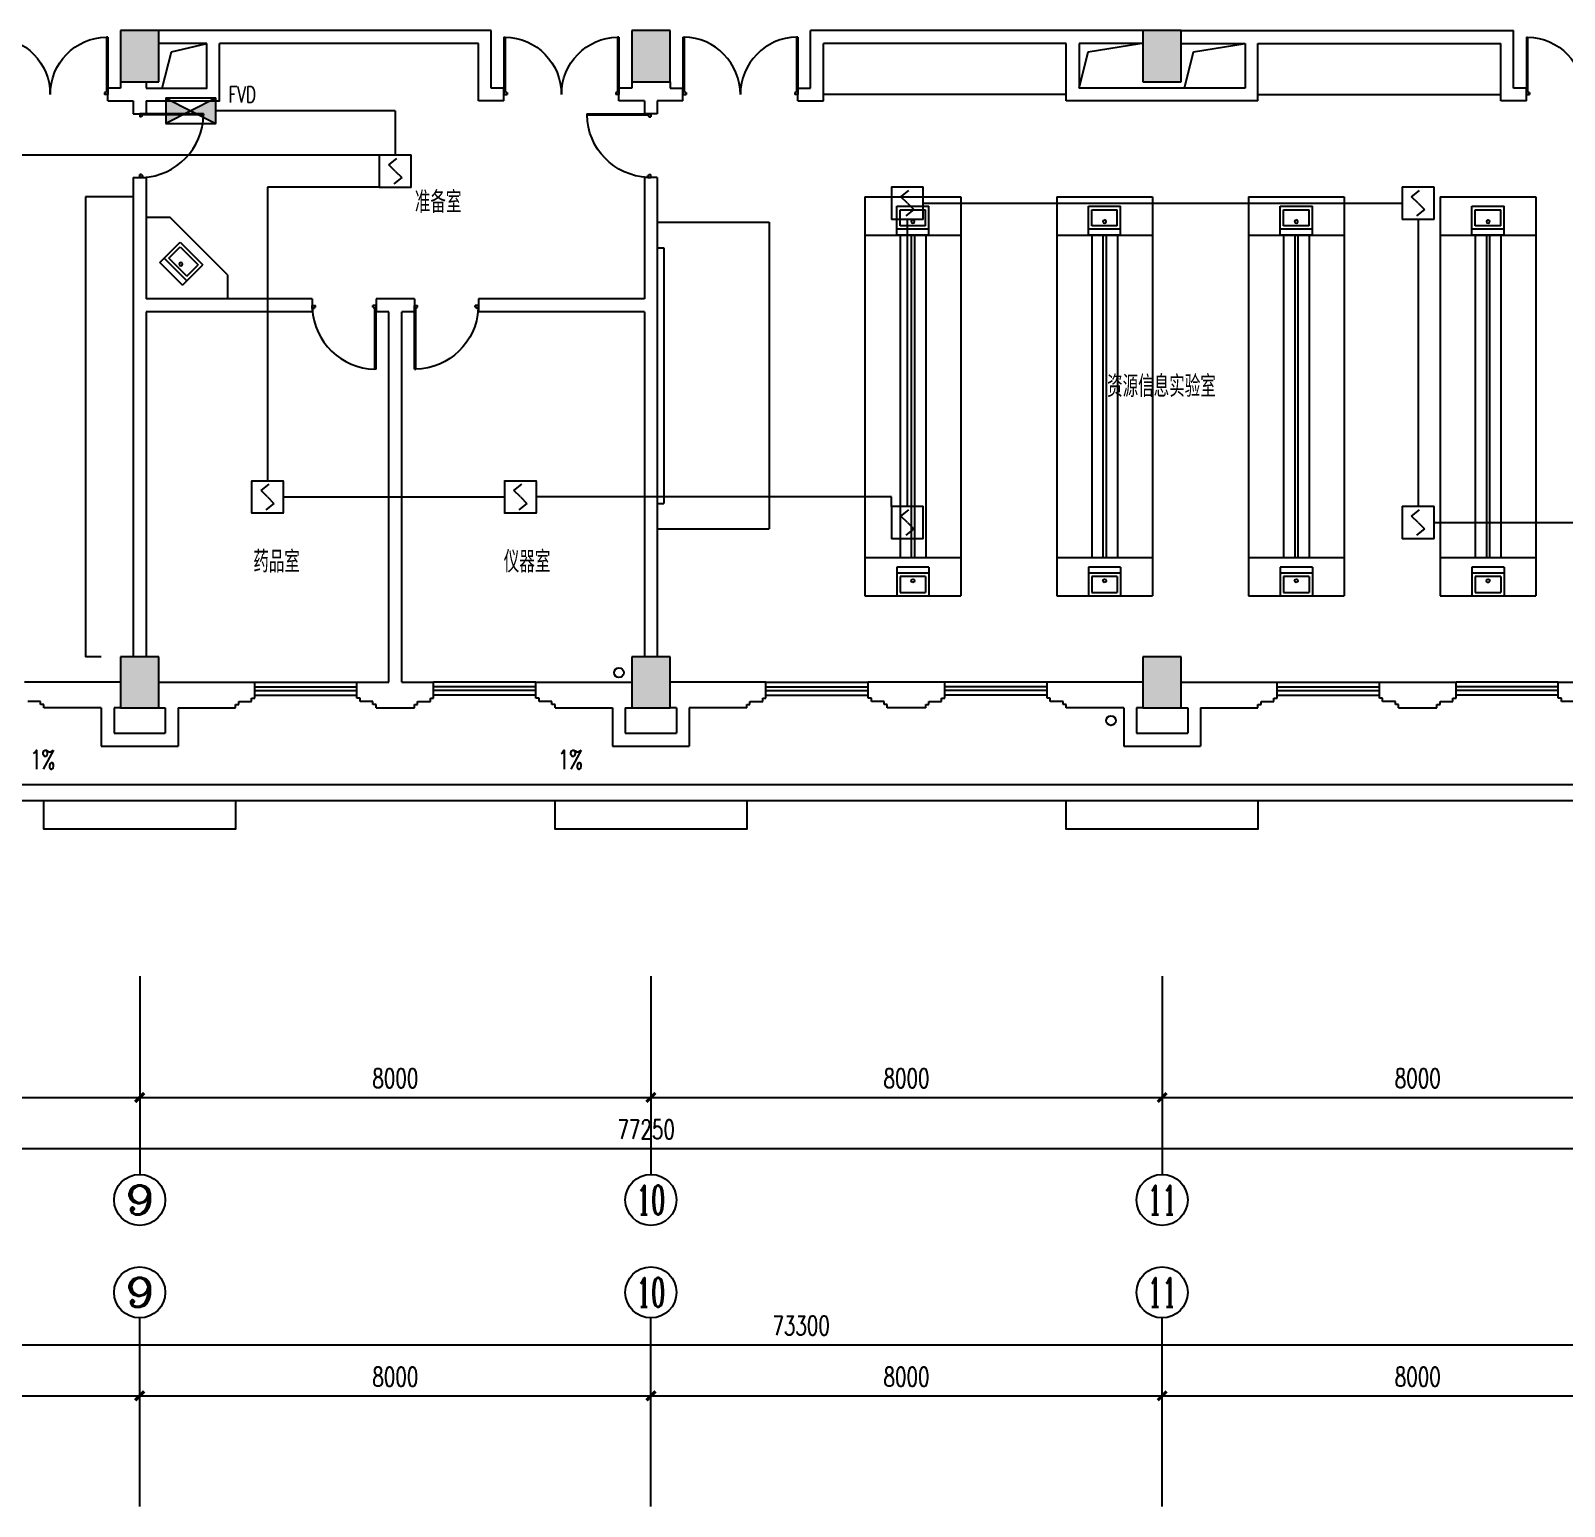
# Model space of a CAD drawing. Extents: x 190999 to 918899, y -200814 to 215286.
# Drawn here: x 235106 to 259106, y -57534 to -34433 of the extents above; entities that cross this region are included whole.
import ezdxf
from ezdxf.enums import TextEntityAlignment as Align

# ---------------------------------------------------------------- set-up
doc = ezdxf.new("R2010")
doc.units = 0
doc.header["$LTSCALE"] = 1000
doc.header["$MEASUREMENT"] = 0
doc.layers.get('Defpoints').update_dxf_attribs({"color": 1})
for name, color, linetype in [('00-EQUIP', 3, 'Continuous'), ('00-WIRE-4', 6, 'Continuous'), ('A-墙线', 2, 'Continuous'), ('A-外包装修', 250, 'Continuous'), ('A-外窗', 145, 'Continuous'), ('A-家具', 250, 'Continuous'), ('A-门', 167, 'Continuous'), ('AXIS', 3, 'Continuous'), ('AXIS_TEXT', 7, 'Continuous'), ('COLUMN', 2, 'Continuous'), ('PUB_HATCH', 250, 'Continuous'), ('PUB_TEXT', 7, 'Continuous'), ('屋面排水', 4, 'Continuous'), ('房间名称', 7, 'Continuous'), ('暖通-风-说明', 3, 'Continuous'), ('洞口线', 165, 'Continuous'), ('雨水管', 151, 'Continuous'), ('雨水管口', 6, 'Continuous')]:
    doc.layers.add(name, color=color, linetype=linetype)
doc.styles.add('_TCH_AXIS', font='COMPLEX', dxfattribs={"bigfont": 'GBCBIG'})
doc.styles.add('_TCH_DIM', font='SIMPLEX', dxfattribs={"bigfont": 'GBCBIG'})
doc.styles.add('COMPLEX', font='COMPLEX')
doc.styles.add('DIM_FONT', font='SIMPLEX', dxfattribs={"width": 0.7, "bigfont": 'GBCBIG'})
doc.styles.add('HZ-ZGBZ', font='romanc.shx', dxfattribs={"width": 0.65})
doc.styles.get("Standard").update_dxf_attribs({"font": 'simhei.ttf'})
doc.styles.add('zz-1', font='arial.ttf', dxfattribs={"width": 0.8})
doc.dimstyles.new('DIMN', dxfattribs={"dimtxt": 300, "dimasz": 100, "dimexe": 250, "dimexo": 300, "dimgap": 150, "dimtad": 1, "dimdec": 0, "dimzin": 0, "dimdsep": 46, "dimtxsty": 'DIM_FONT', "dimblk": 'ARCHTICK', "dimcen": 0.09, "dimclrt": 7, "dimazin": 2, "dimtfac": 1, "dimtdec": 0, "dimtix": 1, "dimtmove": 2, "dimatfit": 3, "dimfxl": 0, "dimtolj": 1, "dimtzin": 0, "dimarcsym": 0})

# ---------------------------------------------------------------- blocks, each defined once
blk = doc.blocks.new('m1000')
at = {"layer": 'A-墙线'}
for p, q in [((0, 0), (0, 200)), ((1000, 0), (1000, 200))]:
    blk.add_line(p, q, dxfattribs=at)
at = {"layer": 'A-门'}
for p, q in [((0, 1100), (0, 100)), ((0, 1100), (20, 1100)), ((20, 1100), (20, 150)), ((0, 150), (30, 150)), ((0, 100), (50, 100)), ((30, 150), (30, 130)), ((30, 130), (50, 130)), ((50, 130), (50, 100)), ((950, 130), (950, 100)), ((970, 130), (950, 130)), ((1000, 100), (950, 100)), ((970, 150), (970, 130)), ((1000, 150), (970, 150)), ((1000, 150), (1000, 100))]:
    blk.add_line(p, q, dxfattribs=at)
blk.add_arc((0, 100), 1000, 2.866, 88.854, dxfattribs=at)
blk = doc.blocks.new('m1800')
at = {"layer": 'A-墙线'}
for p, q in [((-900, -100), (-900, 100)), ((900, -100), (900, 100))]:
    blk.add_line(p, q, dxfattribs=at)
at = {"layer": 'A-门'}
for p, q in [((-900, 900), (-900, 0)), ((-900, 900), (-880, 900)), ((-880, 900), (-880, 50)), ((880, 900), (880, 50)), ((900, 900), (880, 900)), ((900, 900), (900, 0)), ((-900, 50), (-870, 50)), ((-900, 0), (-850, 0)), ((-870, 50), (-870, 30)), ((-870, 30), (-850, 30)), ((-850, 30), (-850, 0)), ((850, 30), (850, 0)), ((870, 30), (850, 30)), ((900, 0), (850, 0)), ((870, 50), (870, 30)), ((900, 50), (870, 50))]:
    blk.add_line(p, q, dxfattribs=at)
for centre, start, end in [((-900, 0), 0, 88.7267), ((900, 0), 91.2733, 180)]:
    blk.add_arc(centre, 900, start, end, dxfattribs=at)
blk = doc.blocks.new('_ArchTick')
at = {"const_width": 0.5}
blk.add_lwpolyline([(-0.7, -0.7), (0.7, 0.7)], dxfattribs=at)
blk = doc.blocks.new('*D1305')
at = {"layer": 'AXIS', "color": 0, "lineweight": -2}
for p, q in [((228812, -57204), (228812, -55554)), ((236812, -57204), (236812, -55554)), ((228812, -55804), (236812, -55804))]:
    blk.add_line(p, q, dxfattribs=at)
at = {"layer": 'Defpoints', "color": 0}
for p in [(236812, -55804), (228812, -57504), (236812, -57504)]:
    blk.add_point(p, dxfattribs=at)
at = {"layer": 'AXIS', "color": 0, "lineweight": -2, "xscale": 100, "yscale": 100, "zscale": 100, "rotation": 180}
blk.add_blockref('_ArchTick', (228812, -55804), dxfattribs=at)
at = {"layer": 'AXIS', "color": 0, "lineweight": -2, "xscale": 100, "yscale": 100, "zscale": 100}
blk.add_blockref('_ArchTick', (236812, -55804), dxfattribs=at)
at = {"layer": 'AXIS', "color": 7, "insert": (232812, -55504), "char_height": 300, "attachment_point": 5, "style": 'DIM_FONT'}
blk.add_mtext('\\A1;8000', dxfattribs=at)
blk = doc.blocks.new('*D1306')
at = {"layer": 'AXIS', "color": 0, "lineweight": -2}
for p, q in [((236812, -57204), (236812, -55554)), ((244812, -57204), (244812, -55554)), ((236812, -55804), (244812, -55804))]:
    blk.add_line(p, q, dxfattribs=at)
at = {"layer": 'Defpoints', "color": 0}
for p in [(244812, -55804), (236812, -57504), (244812, -57504)]:
    blk.add_point(p, dxfattribs=at)
at = {"layer": 'AXIS', "color": 0, "lineweight": -2, "xscale": 100, "yscale": 100, "zscale": 100, "rotation": 180}
blk.add_blockref('_ArchTick', (236812, -55804), dxfattribs=at)
at = {"layer": 'AXIS', "color": 0, "lineweight": -2, "xscale": 100, "yscale": 100, "zscale": 100}
blk.add_blockref('_ArchTick', (244812, -55804), dxfattribs=at)
at = {"layer": 'AXIS', "color": 7, "insert": (240812, -55504), "char_height": 300, "attachment_point": 5, "style": 'DIM_FONT'}
blk.add_mtext('\\A1;8000', dxfattribs=at)
blk = doc.blocks.new('*D1307')
at = {"layer": 'AXIS', "color": 0, "lineweight": -2}
for p, q in [((244812, -57204), (244812, -55554)), ((252812, -57204), (252812, -55554)), ((244812, -55804), (252812, -55804))]:
    blk.add_line(p, q, dxfattribs=at)
at = {"layer": 'Defpoints', "color": 0}
for p in [(252812, -55804), (244812, -57504), (252812, -57504)]:
    blk.add_point(p, dxfattribs=at)
at = {"layer": 'AXIS', "color": 0, "lineweight": -2, "xscale": 100, "yscale": 100, "zscale": 100, "rotation": 180}
blk.add_blockref('_ArchTick', (244812, -55804), dxfattribs=at)
at = {"layer": 'AXIS', "color": 0, "lineweight": -2, "xscale": 100, "yscale": 100, "zscale": 100}
blk.add_blockref('_ArchTick', (252812, -55804), dxfattribs=at)
at = {"layer": 'AXIS', "color": 7, "insert": (248812, -55504), "char_height": 300, "attachment_point": 5, "style": 'DIM_FONT'}
blk.add_mtext('\\A1;8000', dxfattribs=at)
blk = doc.blocks.new('*D1308')
at = {"layer": 'AXIS', "color": 0, "lineweight": -2}
for p, q in [((252812, -57204), (252812, -55554)), ((260812, -57204), (260812, -55554)), ((252812, -55804), (260812, -55804))]:
    blk.add_line(p, q, dxfattribs=at)
at = {"layer": 'Defpoints', "color": 0}
for p in [(260812, -55804), (252812, -57504), (260812, -57504)]:
    blk.add_point(p, dxfattribs=at)
at = {"layer": 'AXIS', "color": 0, "lineweight": -2, "xscale": 100, "yscale": 100, "zscale": 100, "rotation": 180}
blk.add_blockref('_ArchTick', (252812, -55804), dxfattribs=at)
at = {"layer": 'AXIS', "color": 0, "lineweight": -2, "xscale": 100, "yscale": 100, "zscale": 100}
blk.add_blockref('_ArchTick', (260812, -55804), dxfattribs=at)
at = {"layer": 'AXIS', "color": 7, "insert": (256812, -55504), "char_height": 300, "attachment_point": 5, "style": 'DIM_FONT'}
blk.add_mtext('\\A1;8000', dxfattribs=at)
blk = doc.blocks.new('*D1313')
at = {"layer": 'AXIS', "color": 0, "lineweight": -2}
for p, q in [((210512, -57204), (210512, -54754)), ((283812, -57204), (283812, -54754)), ((210512, -55004), (283812, -55004))]:
    blk.add_line(p, q, dxfattribs=at)
at = {"layer": 'Defpoints', "color": 0}
for p in [(283812, -55004), (210512, -57504), (283812, -57504)]:
    blk.add_point(p, dxfattribs=at)
at = {"layer": 'AXIS', "color": 0, "lineweight": -2, "xscale": 100, "yscale": 100, "zscale": 100, "rotation": 180}
blk.add_blockref('_ArchTick', (210512, -55004), dxfattribs=at)
at = {"layer": 'AXIS', "color": 0, "lineweight": -2, "xscale": 100, "yscale": 100, "zscale": 100}
blk.add_blockref('_ArchTick', (283812, -55004), dxfattribs=at)
at = {"layer": 'AXIS', "color": 7, "insert": (247162, -54704), "char_height": 300, "attachment_point": 5, "style": 'DIM_FONT'}
blk.add_mtext('\\A1;73300', dxfattribs=at)
blk = doc.blocks.new('*D1341')
at = {"layer": 'AXIS', "color": 0, "lineweight": -2}
for p, q in [((228812, -49533), (228812, -51383)), ((236812, -49533), (236812, -51383)), ((228812, -51133), (236812, -51133))]:
    blk.add_line(p, q, dxfattribs=at)
at = {"layer": 'Defpoints', "color": 0}
for p in [(228812, -49233), (236812, -49233), (236812, -51133)]:
    blk.add_point(p, dxfattribs=at)
at = {"layer": 'AXIS', "color": 0, "lineweight": -2, "xscale": 100, "yscale": 100, "zscale": 100, "rotation": 180}
blk.add_blockref('_ArchTick', (228812, -51133), dxfattribs=at)
at = {"layer": 'AXIS', "color": 0, "lineweight": -2, "xscale": 100, "yscale": 100, "zscale": 100}
blk.add_blockref('_ArchTick', (236812, -51133), dxfattribs=at)
at = {"layer": 'AXIS', "color": 7, "insert": (232812, -50833), "char_height": 300, "attachment_point": 5, "style": 'DIM_FONT'}
blk.add_mtext('\\A1;8000', dxfattribs=at)
blk = doc.blocks.new('*D1342')
at = {"layer": 'AXIS', "color": 0, "lineweight": -2}
for p, q in [((236812, -49533), (236812, -51383)), ((244812, -49533), (244812, -51383)), ((236812, -51133), (244812, -51133))]:
    blk.add_line(p, q, dxfattribs=at)
at = {"layer": 'Defpoints', "color": 0}
for p in [(236812, -49233), (244812, -49233), (244812, -51133)]:
    blk.add_point(p, dxfattribs=at)
at = {"layer": 'AXIS', "color": 0, "lineweight": -2, "xscale": 100, "yscale": 100, "zscale": 100, "rotation": 180}
blk.add_blockref('_ArchTick', (236812, -51133), dxfattribs=at)
at = {"layer": 'AXIS', "color": 0, "lineweight": -2, "xscale": 100, "yscale": 100, "zscale": 100}
blk.add_blockref('_ArchTick', (244812, -51133), dxfattribs=at)
at = {"layer": 'AXIS', "color": 7, "insert": (240812, -50833), "char_height": 300, "attachment_point": 5, "style": 'DIM_FONT'}
blk.add_mtext('\\A1;8000', dxfattribs=at)
blk = doc.blocks.new('*D1343')
at = {"layer": 'AXIS', "color": 0, "lineweight": -2}
for p, q in [((244812, -49533), (244812, -51383)), ((252812, -49533), (252812, -51383)), ((244812, -51133), (252812, -51133))]:
    blk.add_line(p, q, dxfattribs=at)
at = {"layer": 'Defpoints', "color": 0}
for p in [(244812, -49233), (252812, -49233), (252812, -51133)]:
    blk.add_point(p, dxfattribs=at)
at = {"layer": 'AXIS', "color": 0, "lineweight": -2, "xscale": 100, "yscale": 100, "zscale": 100, "rotation": 180}
blk.add_blockref('_ArchTick', (244812, -51133), dxfattribs=at)
at = {"layer": 'AXIS', "color": 0, "lineweight": -2, "xscale": 100, "yscale": 100, "zscale": 100}
blk.add_blockref('_ArchTick', (252812, -51133), dxfattribs=at)
at = {"layer": 'AXIS', "color": 7, "insert": (248812, -50833), "char_height": 300, "attachment_point": 5, "style": 'DIM_FONT'}
blk.add_mtext('\\A1;8000', dxfattribs=at)
blk = doc.blocks.new('*D1344')
at = {"layer": 'AXIS', "color": 0, "lineweight": -2}
for p, q in [((252812, -49533), (252812, -51383)), ((260812, -49533), (260812, -51383)), ((252812, -51133), (260812, -51133))]:
    blk.add_line(p, q, dxfattribs=at)
at = {"layer": 'Defpoints', "color": 0}
for p in [(252812, -49233), (260812, -49233), (260812, -51133)]:
    blk.add_point(p, dxfattribs=at)
at = {"layer": 'AXIS', "color": 0, "lineweight": -2, "xscale": 100, "yscale": 100, "zscale": 100, "rotation": 180}
blk.add_blockref('_ArchTick', (252812, -51133), dxfattribs=at)
at = {"layer": 'AXIS', "color": 0, "lineweight": -2, "xscale": 100, "yscale": 100, "zscale": 100}
blk.add_blockref('_ArchTick', (260812, -51133), dxfattribs=at)
at = {"layer": 'AXIS', "color": 7, "insert": (256812, -50833), "char_height": 300, "attachment_point": 5, "style": 'DIM_FONT'}
blk.add_mtext('\\A1;8000', dxfattribs=at)
blk = doc.blocks.new('*D1349')
at = {"layer": 'AXIS', "color": 0, "lineweight": -2}
for p, q in [((206112, -49533), (206112, -52183)), ((283362, -49533), (283362, -52183)), ((206112, -51933), (283362, -51933))]:
    blk.add_line(p, q, dxfattribs=at)
at = {"layer": 'Defpoints', "color": 0}
for p in [(206112, -49233), (283362, -49233), (283362, -51933)]:
    blk.add_point(p, dxfattribs=at)
at = {"layer": 'AXIS', "color": 0, "lineweight": -2, "xscale": 100, "yscale": 100, "zscale": 100, "rotation": 180}
blk.add_blockref('_ArchTick', (206112, -51933), dxfattribs=at)
at = {"layer": 'AXIS', "color": 0, "lineweight": -2, "xscale": 100, "yscale": 100, "zscale": 100}
blk.add_blockref('_ArchTick', (283362, -51933), dxfattribs=at)
at = {"layer": 'AXIS', "color": 7, "insert": (244737, -51633), "char_height": 300, "attachment_point": 5, "style": 'DIM_FONT'}
blk.add_mtext('\\A1;77250', dxfattribs=at)
blk = doc.blocks.new('_AXISO')
blk.add_circle((0, 0), 0.5)
at = {"layer": 'AXIS_TEXT', "style": 'COMPLEX', "width": 1.041667}
blk.add_attdef('A', text='', height=0.56, dxfattribs=at).set_placement((-0.25, -0.28), (0.25, -0.28), align=Align.FIT)
blk = doc.blocks.new('$plan$00001609')
at = {"linetype": 'Continuous'}
for p, q in [((0, -251), (0, 251)), ((0, 251), (450, 251)), ((93, -251), (93, 251)), ((450, 251), (450, -251)), ((146, -199), (146, 199)), ((146, 199), (397, 199)), ((397, 199), (397, -199)), ((146, -199), (397, -199)), ((0, -251), (450, -251))]:
    blk.add_line(p, q, dxfattribs=at)
blk.add_line((238, 2), (238, 0))
blk.add_arc((212, 0), 26, 4.716, 0, dxfattribs=at)
at = {"style": 'zz-1'}
for tag in ['YSIZE', 'XSIZE']:
    blk.add_attdef(tag, (0, 0), '', height=0.5, dxfattribs=at)
blk = doc.blocks.new('_LINKPT1')
at = {"color": 0}
blk.add_line((0, 0), (0, 0), dxfattribs=at)
blk = doc.blocks.new('3S1KCGW2')
for p, q in [((0.5, 0.5), (-0.5, 0.5)), ((-0.5, 0.5), (-0.5, -0.5)), ((0.5, -0.5), (0.5, 0.5)), ((-0.2, 0.2), (0.05, 0.4)), ((0, 0), (-0.2, 0.2)), ((0, 0), (0.2, -0.2)), ((0.2, -0.2), (-0.05, -0.4)), ((-0.5, -0.5), (0.5, -0.5))]:
    blk.add_line(p, q)
at = {"const_width": 0.04, "flags": 128}
blk.add_lwpolyline([(-0.5, -0.5), (-0.5, 0.5), (0.5, 0.5), (0.5, -0.5)], close=True, dxfattribs=at)
at = {"xscale": 0.002, "yscale": 0.002, "zscale": 0.002}
for p in [(0, 0.5), (-0.5, 0), (0.5, 0), (0, -0.5)]:
    blk.add_blockref('_LINKPT1', p, dxfattribs=at)
at = {"flags": 9}
blk.add_attdef('A', (0, 0), '', height=0.00002, dxfattribs=at)
blk = doc.blocks.new('6H2KALM6')
for p, q in [((-0.78, 0.4), (0.78, -0.4)), ((0.78, 0.4), (-0.78, -0.4)), ((0.78, 0.4), (-0.78, 0.4)), ((-0.78, 0.4), (-0.78, -0.4)), ((0.78, -0.4), (0.78, 0.4)), ((-0.78, -0.4), (0.78, -0.4))]:
    blk.add_line(p, q)
at = {"const_width": 0.04}
blk.add_lwpolyline([(-0.78, 0.4), (-0.78, -0.4), (0.78, -0.4), (0.78, 0.4)], close=True, dxfattribs=at)
for points in [[(-0.78, 0.4), (0, 0), (-0.78, -0.4)], [(0.78, 0.4), (0, 0), (0.78, -0.4)]]:
    blk.add_solid(points)
at = {"xscale": 0.002, "yscale": 0.002, "zscale": 0.002}
for p in [(-0.78, 0), (0, 0.4), (0.78, 0), (0, -0.4)]:
    blk.add_blockref('_LINKPT1', p, dxfattribs=at)
at = {"flags": 9}
blk.add_attdef('A', (0, 0), '', height=0.00002, dxfattribs=at)

msp = doc.modelspace()

# ---------------------------------------------------------------- hatches: boundary and pattern name
at = {"layer": 'PUB_HATCH'}
for points in [[(237111.6, -34432.6), (236511.6, -34432.6), (236511.6, -35232.6), (237111.6, -35232.6)], [(245111.6, -34432.6), (244511.6, -34432.6), (244511.6, -35232.6), (245111.6, -35232.6)], [(253111.6, -34432.6), (252511.6, -34432.6), (252511.6, -35232.6), (253111.6, -35232.6)], [(237111.6, -44232.6), (236511.6, -44232.6), (236511.6, -45032.6), (237111.6, -45032.6)], [(245111.6, -44232.6), (244511.6, -44232.6), (244511.6, -45032.6), (245111.6, -45032.6)], [(253111.6, -44232.6), (252511.6, -44232.6), (252511.6, -45032.6), (253111.6, -45032.6)]]:
    msp.add_hatch(color=256, dxfattribs=at).paths.add_polyline_path(points)

# ---------------------------------------------------------------- linework, layer by layer
at = {"layer": '00-WIRE-4'}
for p, q in [((240811.6, -35688.5), (238001.6, -35688.5)), ((240811.6, -35688.5), (240811.6, -36382.6)), ((240561.6, -36382.6), (232761.6, -36382.6)), ((240561.6, -36882.6), (238811.6, -36882.6)), ((238811.6, -36882.6), (238811.6, -41482.6)), ((249074.7, -37132.6), (256566.5, -37132.6)), ((248824.7, -41882.6), (248824.7, -37382.6)), ((256816.5, -37382.6), (256816.5, -41882.6)), ((239061.6, -41732.6), (242519.2, -41732.6)), ((248574.7, -41732.6), (243019.2, -41732.6)), ((248574.7, -41882.6), (248574.7, -41732.6)), ((257066.5, -42132.6), (264603.5, -42132.6))]:
    msp.add_line(p, q, dxfattribs=at)
at = {"layer": 'A-墙线'}
for p, q in [((242311.6, -34432.6), (237111.6, -34432.6)), ((242311.6, -35332.6), (242311.6, -34432.6)), ((252511.6, -34432.6), (247311.6, -34432.6)), ((247311.6, -35332.6), (247311.6, -34432.6)), ((253111.6, -34432.6), (258311.6, -34432.6)), ((258311.6, -35332.6), (258311.6, -34432.6)), ((237861.6, -34632.6), (237111.6, -34632.6)), ((242111.6, -34632.6), (238061.6, -34632.6)), ((242111.6, -35532.6), (242111.6, -34632.6)), ((251311.6, -34632.6), (247511.6, -34632.6)), ((247511.6, -35532.6), (247511.6, -34632.6)), ((251311.6, -35532.6), (251311.6, -34632.6)), ((252511.6, -34632.6), (251511.6, -34632.6)), ((251511.6, -34632.6), (251511.6, -35332.6)), ((253111.6, -34632.6), (254111.6, -34632.6)), ((254111.6, -34632.6), (254111.6, -35332.6)), ((254311.6, -34632.6), (258111.6, -34632.6)), ((254311.6, -35532.6), (254311.6, -34632.6)), ((258111.6, -35532.6), (258111.6, -34632.6)), ((236511.6, -35232.6), (236511.6, -35332.6)), ((236911.6, -35232.6), (236911.6, -35332.6)), ((244511.6, -35232.6), (244511.6, -35332.6)), ((245111.6, -35232.6), (245111.6, -35332.6)), ((236511.6, -35332.6), (236311.6, -35332.6)), ((242511.6, -35332.6), (242311.6, -35332.6)), ((244511.6, -35332.6), (244311.6, -35332.6)), ((245111.6, -35332.6), (245311.6, -35332.6)), ((247111.6, -35332.6), (247311.6, -35332.6)), ((254111.6, -35332.6), (251511.6, -35332.6)), ((258511.6, -35332.6), (258311.6, -35332.6)), ((236311.6, -35532.6), (236711.6, -35532.6)), ((236711.6, -35532.6), (236711.6, -35732.6)), ((236911.6, -35532.6), (236911.6, -35732.6)), ((242511.6, -35532.6), (242111.6, -35532.6)), ((244711.6, -35532.6), (244311.6, -35532.6)), ((244711.6, -35532.6), (244711.6, -35732.6)), ((244911.6, -35532.6), (244911.6, -35732.6)), ((245311.6, -35532.6), (244911.6, -35532.6)), ((247111.6, -35532.6), (247511.6, -35532.6)), ((254311.6, -35532.6), (251311.6, -35532.6)), ((258511.6, -35532.6), (258111.6, -35532.6)), ((236711.6, -36732.6), (236711.6, -44232.6)), ((236911.6, -36732.6), (236911.6, -38632.6)), ((244711.6, -36732.6), (244711.6, -38632.6)), ((244911.6, -36732.6), (244911.6, -44232.6)), ((239511.6, -38632.6), (236911.6, -38632.6)), ((241111.6, -38632.6), (240511.6, -38632.6)), ((244711.6, -38632.6), (242111.6, -38632.6)), ((239511.6, -38832.6), (236911.6, -38832.6)), ((236911.6, -38832.6), (236911.6, -44232.6)), ((240711.6, -38832.6), (240511.6, -38832.6)), ((240711.6, -44632.6), (240711.6, -38832.6)), ((241111.6, -38832.6), (240911.6, -38832.6)), ((240911.6, -44632.6), (240911.6, -38832.6)), ((244711.6, -38832.6), (242111.6, -38832.6)), ((244711.6, -38832.6), (244711.6, -44232.6)), ((236511.6, -44632.6), (235011.6, -44632.6)), ((237111.6, -44632.6), (238611.6, -44632.6)), ((238611.6, -44882.6), (238611.6, -44632.6)), ((240211.6, -44632.6), (240711.6, -44632.6)), ((240211.6, -44882.6), (240211.6, -44632.6)), ((240911.6, -44632.6), (241411.6, -44632.6)), ((241411.6, -44882.6), (241411.6, -44632.6)), ((243011.6, -44632.6), (244511.6, -44632.6)), ((243011.6, -44882.6), (243011.6, -44632.6)), ((246611.6, -44632.6), (245111.6, -44632.6)), ((246611.6, -44882.6), (246611.6, -44632.6)), ((249411.6, -44632.6), (248211.6, -44632.6)), ((248211.6, -44882.6), (248211.6, -44632.6)), ((249411.6, -44882.6), (249411.6, -44632.6)), ((252511.6, -44632.6), (251011.6, -44632.6)), ((251011.6, -44882.6), (251011.6, -44632.6)), ((253111.6, -44632.6), (254611.6, -44632.6)), ((254611.6, -44882.6), (254611.6, -44632.6)), ((256211.6, -44632.6), (257411.6, -44632.6)), ((256211.6, -44882.6), (256211.6, -44632.6)), ((257411.6, -44882.6), (257411.6, -44632.6)), ((259011.6, -44632.6), (260511.6, -44632.6)), ((259011.6, -44882.6), (259011.6, -44632.6)), ((235261.6, -44932.6), (235061.6, -44932.6)), ((235261.6, -44982.6), (235261.6, -44932.6)), ((235311.6, -44982.6), (235261.6, -44982.6)), ((235311.6, -45032.6), (235311.6, -44982.6)), ((236211.6, -45032.6), (235311.6, -45032.6)), ((236211.6, -45032.6), (236211.6, -45632.6)), ((236511.6, -45032.6), (236411.6, -45032.6)), ((236411.6, -45032.6), (236411.6, -45432.6)), ((237111.6, -45032.6), (237211.6, -45032.6)), ((237211.6, -45032.6), (237211.6, -45432.6)), ((237411.6, -45032.6), (238311.6, -45032.6)), ((237411.6, -45032.6), (237411.6, -45632.6)), ((238311.6, -45032.6), (238311.6, -44982.6)), ((238311.6, -44982.6), (238361.6, -44982.6)), ((238361.6, -44982.6), (238361.6, -44932.6)), ((238361.6, -44932.6), (238561.6, -44932.6)), ((238561.6, -44882.6), (238611.6, -44882.6)), ((238561.6, -44932.6), (238561.6, -44882.6)), ((240261.6, -44882.6), (240211.6, -44882.6)), ((240261.6, -44932.6), (240261.6, -44882.6)), ((240461.6, -44932.6), (240261.6, -44932.6)), ((240461.6, -44982.6), (240461.6, -44932.6)), ((240511.6, -44982.6), (240461.6, -44982.6)), ((240511.6, -45032.6), (240511.6, -44982.6)), ((240511.6, -45032.6), (241111.6, -45032.6)), ((241111.6, -45032.6), (241111.6, -44982.6)), ((241111.6, -44982.6), (241161.6, -44982.6)), ((241161.6, -44982.6), (241161.6, -44932.6)), ((241161.6, -44932.6), (241361.6, -44932.6)), ((241361.6, -44882.6), (241411.6, -44882.6)), ((241361.6, -44932.6), (241361.6, -44882.6)), ((243061.6, -44882.6), (243011.6, -44882.6)), ((243061.6, -44932.6), (243061.6, -44882.6)), ((243261.6, -44932.6), (243061.6, -44932.6)), ((243261.6, -44982.6), (243261.6, -44932.6)), ((243311.6, -44982.6), (243261.6, -44982.6)), ((243311.6, -45032.6), (243311.6, -44982.6)), ((243311.6, -45032.6), (244211.6, -45032.6)), ((244211.6, -45032.6), (244211.6, -45632.6)), ((244411.6, -45032.6), (244511.6, -45032.6)), ((244411.6, -45032.6), (244411.6, -45432.6)), ((245211.6, -45032.6), (245111.6, -45032.6)), ((245211.6, -45032.6), (245211.6, -45432.6)), ((246311.6, -45032.6), (245411.6, -45032.6)), ((245411.6, -45032.6), (245411.6, -45632.6)), ((246311.6, -45032.6), (246311.6, -44982.6)), ((246311.6, -44982.6), (246361.6, -44982.6)), ((246361.6, -44982.6), (246361.6, -44932.6)), ((246361.6, -44932.6), (246561.6, -44932.6)), ((246561.6, -44882.6), (246611.6, -44882.6)), ((246561.6, -44932.6), (246561.6, -44882.6)), ((248261.6, -44882.6), (248211.6, -44882.6)), ((248261.6, -44932.6), (248261.6, -44882.6)), ((248461.6, -44932.6), (248261.6, -44932.6)), ((248461.6, -44982.6), (248461.6, -44932.6)), ((248511.6, -44982.6), (248461.6, -44982.6)), ((248511.6, -45032.6), (248511.6, -44982.6)), ((249111.6, -45032.6), (248511.6, -45032.6)), ((249111.6, -45032.6), (249111.6, -44982.6)), ((249111.6, -44982.6), (249161.6, -44982.6)), ((249161.6, -44982.6), (249161.6, -44932.6)), ((249161.6, -44932.6), (249361.6, -44932.6)), ((249361.6, -44882.6), (249411.6, -44882.6)), ((249361.6, -44932.6), (249361.6, -44882.6)), ((251061.6, -44882.6), (251011.6, -44882.6)), ((251061.6, -44932.6), (251061.6, -44882.6)), ((251261.6, -44932.6), (251061.6, -44932.6)), ((251261.6, -44982.6), (251261.6, -44932.6)), ((251311.6, -44982.6), (251261.6, -44982.6)), ((251311.6, -45032.6), (251311.6, -44982.6)), ((252211.6, -45032.6), (251311.6, -45032.6)), ((252211.6, -45032.6), (252211.6, -45632.6)), ((252511.6, -45032.6), (252411.6, -45032.6)), ((252411.6, -45032.6), (252411.6, -45432.6)), ((253111.6, -45032.6), (253211.6, -45032.6)), ((253211.6, -45032.6), (253211.6, -45432.6)), ((253411.6, -45032.6), (254311.6, -45032.6)), ((253411.6, -45032.6), (253411.6, -45632.6)), ((254311.6, -45032.6), (254311.6, -44982.6)), ((254311.6, -44982.6), (254361.6, -44982.6)), ((254361.6, -44982.6), (254361.6, -44932.6)), ((254361.6, -44932.6), (254561.6, -44932.6)), ((254561.6, -44882.6), (254611.6, -44882.6)), ((254561.6, -44932.6), (254561.6, -44882.6)), ((256261.6, -44882.6), (256211.6, -44882.6)), ((256261.6, -44932.6), (256261.6, -44882.6)), ((256461.6, -44932.6), (256261.6, -44932.6)), ((256461.6, -44982.6), (256461.6, -44932.6)), ((256511.6, -44982.6), (256461.6, -44982.6)), ((256511.6, -45032.6), (256511.6, -44982.6)), ((256511.6, -45032.6), (257111.6, -45032.6)), ((257111.6, -45032.6), (257111.6, -44982.6)), ((257111.6, -44982.6), (257161.6, -44982.6)), ((257161.6, -44982.6), (257161.6, -44932.6)), ((257161.6, -44932.6), (257361.6, -44932.6)), ((257361.6, -44882.6), (257411.6, -44882.6)), ((257361.6, -44932.6), (257361.6, -44882.6)), ((259061.6, -44882.6), (259011.6, -44882.6)), ((259061.6, -44932.6), (259061.6, -44882.6)), ((259261.6, -44932.6), (259061.6, -44932.6)), ((236411.6, -45432.6), (237211.6, -45432.6)), ((244411.6, -45432.6), (245211.6, -45432.6)), ((252411.6, -45432.6), (253211.6, -45432.6)), ((236211.6, -45632.6), (237411.6, -45632.6)), ((244211.6, -45632.6), (245411.6, -45632.6)), ((252211.6, -45632.6), (253411.6, -45632.6))]:
    msp.add_line(p, q, dxfattribs=at)
for points in [[(236911.6, -35532.6), (238061.6, -35532.6), (238061.6, -34632.6)], [(236911.6, -35332.6), (237861.6, -35332.6), (237861.6, -34632.6)], [(237161.6, -35332.6), (237861.6, -35332.6), (237861.6, -34632.6)]]:
    msp.add_lwpolyline(points, dxfattribs=at)
at = {"layer": 'A-外包装修'}
for p, q in [((218961.6, -46232.8), (284811.6, -46232.8)), ((218711.6, -46482.8), (284811.6, -46482.8))]:
    msp.add_line(p, q, dxfattribs=at)
for points in [[(238312, -46482.8), (238312, -46933), (235311.3, -46933), (235311.3, -46482.8)], [(246312, -46482.8), (246312, -46933), (243311.3, -46933), (243311.3, -46482.8)], [(254312, -46482.8), (254312, -46933), (251311.3, -46933), (251311.3, -46482.8)]]:
    msp.add_lwpolyline(points, dxfattribs=at)
at = {"layer": 'A-外窗'}
for p, q in [((238611.6, -44632.6), (240211.6, -44632.6)), ((243011.6, -44632.6), (241411.6, -44632.6)), ((246611.6, -44632.6), (248211.6, -44632.6)), ((251011.6, -44632.6), (249411.6, -44632.6)), ((254611.6, -44632.6), (256211.6, -44632.6)), ((259011.6, -44632.6), (257411.6, -44632.6)), ((238611.6, -44702.6), (240211.6, -44702.6)), ((238611.6, -44762.6), (240211.6, -44762.6)), ((238611.6, -44832.6), (240211.6, -44832.6)), ((243011.6, -44702.6), (241411.6, -44702.6)), ((243011.6, -44762.6), (241411.6, -44762.6)), ((243011.6, -44832.6), (241411.6, -44832.6)), ((246611.6, -44702.6), (248211.6, -44702.6)), ((246611.6, -44762.6), (248211.6, -44762.6)), ((246611.6, -44832.6), (248211.6, -44832.6)), ((251011.6, -44702.6), (249411.6, -44702.6)), ((251011.6, -44762.6), (249411.6, -44762.6)), ((251011.6, -44832.6), (249411.6, -44832.6)), ((254611.6, -44702.6), (256211.6, -44702.6)), ((254611.6, -44762.6), (256211.6, -44762.6)), ((254611.6, -44832.6), (256211.6, -44832.6)), ((259011.6, -44702.6), (257411.6, -44702.6)), ((259011.6, -44762.6), (257411.6, -44762.6)), ((259011.6, -44832.6), (257411.6, -44832.6))]:
    msp.add_line(p, q, dxfattribs=at)
at = {"layer": 'A-家具'}
for p, q in [((251311.6, -35432.6), (247511.6, -35432.6)), ((254311.6, -35432.6), (258111.6, -35432.6)), ((235961.6, -37032.6), (235961.6, -44232.6)), ((236711.6, -37032.6), (235961.6, -37032.6)), ((248161.6, -37032.6), (248161.6, -43282.6)), ((248161.6, -37032.6), (249661.6, -37032.6)), ((249661.6, -37032.6), (249661.6, -43282.6)), ((251161.6, -37032.6), (251161.6, -43282.6)), ((251161.6, -37032.6), (252661.6, -37032.6)), ((252661.6, -37032.6), (252661.6, -43282.6)), ((254161.6, -37032.6), (254161.6, -43282.6)), ((254161.6, -37032.6), (255661.6, -37032.6)), ((255661.6, -37032.6), (255661.6, -43282.6)), ((257161.6, -37032.6), (257161.6, -43282.6)), ((257161.6, -37032.6), (258661.6, -37032.6)), ((258661.6, -37032.6), (258661.6, -43282.6)), ((237286.6, -37357.6), (236911.6, -37357.6)), ((238186.6, -38257.6), (237286.6, -37357.6)), ((244911.6, -37432.6), (246661.6, -37432.6)), ((246661.6, -37432.6), (246661.6, -42232.6)), ((248161.6, -37632.6), (249661.6, -37632.6)), ((248711.6, -37632.6), (248711.6, -42682.6)), ((248886.6, -37632.6), (248886.6, -42682.6)), ((248936.6, -37632.6), (248936.6, -42682.6)), ((249111.6, -37632.6), (249111.6, -42682.6)), ((251161.6, -37632.6), (252661.6, -37632.6)), ((251711.6, -37632.6), (251711.6, -42682.6)), ((251886.6, -37632.6), (251886.6, -42682.6)), ((251936.6, -37632.6), (251936.6, -42682.6)), ((252111.6, -37632.6), (252111.6, -42682.6)), ((254161.6, -37632.6), (255661.6, -37632.6)), ((254711.6, -37632.6), (254711.6, -42682.6)), ((254886.6, -37632.6), (254886.6, -42682.6)), ((254936.6, -37632.6), (254936.6, -42682.6)), ((255111.6, -37632.6), (255111.6, -42682.6)), ((257161.6, -37632.6), (258661.6, -37632.6)), ((257711.6, -37632.6), (257711.6, -42682.6)), ((257886.6, -37632.6), (257886.6, -42682.6)), ((257936.6, -37632.6), (257936.6, -42682.6)), ((258111.6, -37632.6), (258111.6, -42682.6)), ((244911.6, -37832.6), (245011.6, -37832.6)), ((245011.6, -37832.6), (245011.6, -41832.6)), ((238186.6, -38257.6), (238186.6, -38632.6)), ((244911.6, -41832.6), (245011.6, -41832.6)), ((244911.6, -42232.6), (246661.6, -42232.6)), ((248161.6, -42682.6), (249661.6, -42682.6)), ((251161.6, -42682.6), (252661.6, -42682.6)), ((254161.6, -42682.6), (255661.6, -42682.6)), ((257161.6, -42682.6), (258661.6, -42682.6)), ((248161.6, -43282.6), (249661.6, -43282.6)), ((251161.6, -43282.6), (252661.6, -43282.6)), ((254161.6, -43282.6), (255661.6, -43282.6)), ((257161.6, -43282.6), (258661.6, -43282.6)), ((236211.6, -44232.6), (235961.6, -44232.6))]:
    msp.add_line(p, q, dxfattribs=at)
at = {"layer": 'AXIS'}
for p, q in [((236811.6, -49232.6), (236811.6, -52336.3)), ((244811.6, -49232.6), (244811.6, -52336.3)), ((252811.6, -49232.6), (252811.6, -52336.3)), ((236811.6, -57533.6), (236811.6, -54584.5)), ((244811.6, -57533.6), (244811.6, -54584.5)), ((252811.6, -57533.6), (252811.6, -54584.5))]:
    msp.add_line(p, q, dxfattribs=at)
at = {"layer": 'COLUMN'}
for p, q in [((237111.6, -34432.6), (236511.6, -34432.6)), ((236511.6, -34432.6), (236511.6, -35232.6)), ((237111.6, -35232.6), (237111.6, -34432.6)), ((245111.6, -34432.6), (244511.6, -34432.6)), ((244511.6, -34432.6), (244511.6, -35232.6)), ((245111.6, -35232.6), (245111.6, -34432.6)), ((253111.6, -34432.6), (252511.6, -34432.6)), ((252511.6, -34432.6), (252511.6, -35232.6)), ((253111.6, -35232.6), (253111.6, -34432.6)), ((236511.6, -35232.6), (237111.6, -35232.6)), ((244511.6, -35232.6), (245111.6, -35232.6)), ((252511.6, -35232.6), (253111.6, -35232.6)), ((237111.6, -44232.6), (236511.6, -44232.6)), ((236511.6, -44232.6), (236511.6, -45032.6)), ((237111.6, -45032.6), (237111.6, -44232.6)), ((245111.6, -44232.6), (244511.6, -44232.6)), ((244511.6, -44232.6), (244511.6, -45032.6)), ((245111.6, -45032.6), (245111.6, -44232.6)), ((253111.6, -44232.6), (252511.6, -44232.6)), ((252511.6, -44232.6), (252511.6, -45032.6)), ((253111.6, -45032.6), (253111.6, -44232.6)), ((236511.6, -45032.6), (237111.6, -45032.6)), ((244511.6, -45032.6), (245111.6, -45032.6)), ((252511.6, -45032.6), (253111.6, -45032.6))]:
    msp.add_line(p, q, dxfattribs=at)
at = {"layer": '屋面排水'}
for points in [[(243903.9, -45842.8, 0, 0, 0), (245296.2, -45842.8, 80, 0, 0), (245596.2, -45842.8, 0, 0, 0)], [(258886.4, -45842.8, 0, 0, 0), (257494, -45842.8, 80, 0, 0), (257194, -45842.8, 0, 0, 0)]]:
    msp.add_lwpolyline(points, format="xyseb", dxfattribs=at)
at = {"layer": '洞口线', "ltscale": 2}
for points in [[(237161.6, -35332.6), (237311.6, -34766), (237861.6, -34632.6)], [(251511.6, -35332.9), (251655.1, -34763.5), (252461.6, -34632.6)], [(253161.6, -35332.9), (253305.1, -34763.5), (254111.6, -34632.6)]]:
    msp.add_lwpolyline(points, dxfattribs=at)
at = {"layer": '雨水管'}
msp.add_circle((244311.6, -44482.6), 75, dxfattribs=at)
at = {"layer": '雨水管口'}
msp.add_circle((252011.6, -45232.6), 75, dxfattribs=at)

# ---------------------------------------------------------------- block references
at = {"layer": '00-EQUIP', "xscale": 500, "yscale": 500, "zscale": 500}
msp.add_blockref('6H2KALM6', (237611.6, -35688.5), dxfattribs=at)
msp.add_blockref('6H2KALM6', (237611.6, -35688.5), dxfattribs=at)
at = {"layer": '00-EQUIP', "xscale": 500, "yscale": 500, "zscale": 500, "rotation": 180}
for p in [(240811.6, -36632.6), (248824.7, -37132.6), (256816.5, -37132.6), (238811.6, -41732.6), (242769.2, -41732.6), (248824.7, -42132.6), (256816.5, -42132.6)]:
    msp.add_blockref('3S1KCGW2', p, dxfattribs=at)
at = {"layer": 'A-家具'}
for p, rotation in [((248911.6, -37632.6), 90), ((251911.6, -37632.6), 90), ((254911.6, -37632.6), 90), ((257911.6, -37632.6), 90), ((237306.3, -38238), 45.00000000000001)]:
    msp.add_blockref('$plan$00001609', p, dxfattribs=dict(at, rotation=rotation))
at = {"layer": 'A-家具', "yscale": -1, "rotation": 270}
for p in [(248911.6, -42832.6), (251911.6, -42832.6), (254911.6, -42832.6), (257911.6, -42832.6)]:
    msp.add_blockref('$plan$00001609', p, dxfattribs=at)
at = {"layer": 'A-门', "xscale": -1}
for p in [(235411.6, -35432.6), (243411.6, -35432.6), (259411.6, -35432.6)]:
    msp.add_blockref('m1800', p, dxfattribs=at)
at = {"layer": 'A-门'}
msp.add_blockref('m1800', (246211.6, -35432.6), dxfattribs=at)
for p, rotation in [((236711.6, -35732.6), 270), ((240511.6, -38632.6), 180)]:
    msp.add_blockref('m1000', p, dxfattribs=dict(at, rotation=rotation))
at = {"layer": 'A-门', "xscale": -1}
for p, rotation in [((244911.6, -35732.6), 90), ((241111.6, -38632.6), 180)]:
    msp.add_blockref('m1000', p, dxfattribs=dict(at, rotation=rotation))
at = {"layer": 'AXIS'}
ref = msp.add_blockref('_AXISO', (236811.6, -52736.3), dxfattribs=dict(at, xscale=800, yscale=800, zscale=800))
ref.add_attrib('A', '9', dxfattribs={"layer": 'AXIS_TEXT', "height": 452.5, "style": '_TCH_AXIS', "width": 1.5}).set_placement((236585.4, -52962.6), (237037.9, -52962.6), align=Align.FIT)
ref = msp.add_blockref('_AXISO', (244811.6, -52736.3), dxfattribs=dict(at, xscale=800, yscale=800, zscale=800))
ref.add_attrib('A', '10', dxfattribs={"layer": 'AXIS_TEXT', "height": 452.55, "style": '_TCH_AXIS', "width": 0.724138}).set_placement((244585.4, -52962.6), (245037.9, -52962.6), align=Align.FIT)
ref = msp.add_blockref('_AXISO', (252811.6, -52736.3), dxfattribs=dict(at, xscale=800, yscale=800, zscale=800))
ref.add_attrib('A', '11', dxfattribs={"layer": 'AXIS_TEXT', "height": 452.55, "style": '_TCH_AXIS', "width": 0.875}).set_placement((252585.4, -52962.6), (253037.9, -52962.6), align=Align.FIT)
ref = msp.add_blockref('_AXISO', (236811.6, -54184.5), dxfattribs=dict(at, xscale=800, yscale=800, zscale=800))
ref.add_attrib('A', '9', dxfattribs={"layer": 'AXIS_TEXT', "height": 452.5, "style": '_TCH_AXIS', "width": 1.5}).set_placement((236585.4, -54410.8), (237037.9, -54410.8), align=Align.FIT)
ref = msp.add_blockref('_AXISO', (244811.6, -54184.5), dxfattribs=dict(at, xscale=800, yscale=800, zscale=800))
ref.add_attrib('A', '10', dxfattribs={"layer": 'AXIS_TEXT', "height": 452.55, "style": '_TCH_AXIS', "width": 0.724138}).set_placement((244585.4, -54410.8), (245037.9, -54410.8), align=Align.FIT)
ref = msp.add_blockref('_AXISO', (252811.6, -54184.5), dxfattribs=dict(at, xscale=800, yscale=800, zscale=800))
ref.add_attrib('A', '11', dxfattribs={"layer": 'AXIS_TEXT', "height": 452.55, "style": '_TCH_AXIS', "width": 0.875}).set_placement((252585.4, -54410.8), (253037.9, -54410.8), align=Align.FIT)

# ---------------------------------------------------------------- texts
at = {"layer": 'PUB_TEXT', "style": '_TCH_DIM', "width": 0.705882}
for p in [(235096.2, -45991.5), (243354.1, -45991.5)]:
    msp.add_text('1%', height=297.5, dxfattribs=at).set_placement(p)
at = {"layer": '房间名称', "style": '_TCH_DIM'}
for s, p in [('准备室', (241118, -37284.5)), ('资源信息实验室', (251950.9, -40168.4)), ('药品室', (238589.4, -42915.1)), ('仪器室', (242509.7, -42915.1))]:
    msp.add_text(s, height=337.59, dxfattribs=at).set_placement(p)
at = {"layer": '暖通-风-说明', "style": 'HZ-ZGBZ', "width": 0.7}
msp.add_text('FVD', height=250, dxfattribs=at).set_placement((238203.5, -35556.2))

# ---------------------------------------------------------------- dimensions: what is measured, and where the dimension line sits
at = {"layer": 'AXIS'}
for p1, p2, distance, picture, middle in [((206111.8, -49232.6), (283361.6, -49232.6), -2700, '*D1349', (244736.7, -51632.6)), ((228811.6, -49232.6), (236811.6, -49232.6), -1900, '*D1341', (232811.6, -50832.6)), ((236811.6, -49232.6), (244811.6, -49232.6), -1900, '*D1342', (240811.6, -50832.6)), ((244811.6, -49232.6), (252811.6, -49232.6), -1900, '*D1343', (248811.6, -50832.6)), ((252811.6, -49232.6), (260811.6, -49232.6), -1900, '*D1344', (256811.6, -50832.6)), ((210511.6, -57503.6), (283811.6, -57503.6), 2500, '*D1313', (247161.6, -54703.6)), ((228811.6, -57503.6), (236811.6, -57503.6), 1700, '*D1305', (232811.6, -55503.6)), ((236811.6, -57503.6), (244811.6, -57503.6), 1700, '*D1306', (240811.6, -55503.6)), ((244811.6, -57503.6), (252811.6, -57503.6), 1700, '*D1307', (248811.6, -55503.6)), ((252811.6, -57503.6), (260811.6, -57503.6), 1700, '*D1308', (256811.6, -55503.6))]:
    dim = msp.add_aligned_dim(p1=p1, p2=p2, distance=distance, dimstyle='DIMN', dxfattribs=at)
    dim.commit()
    dim.dimension.update_dxf_attribs({"geometry": picture, "text_midpoint": middle})

doc.saveas('drawing.dxf')
